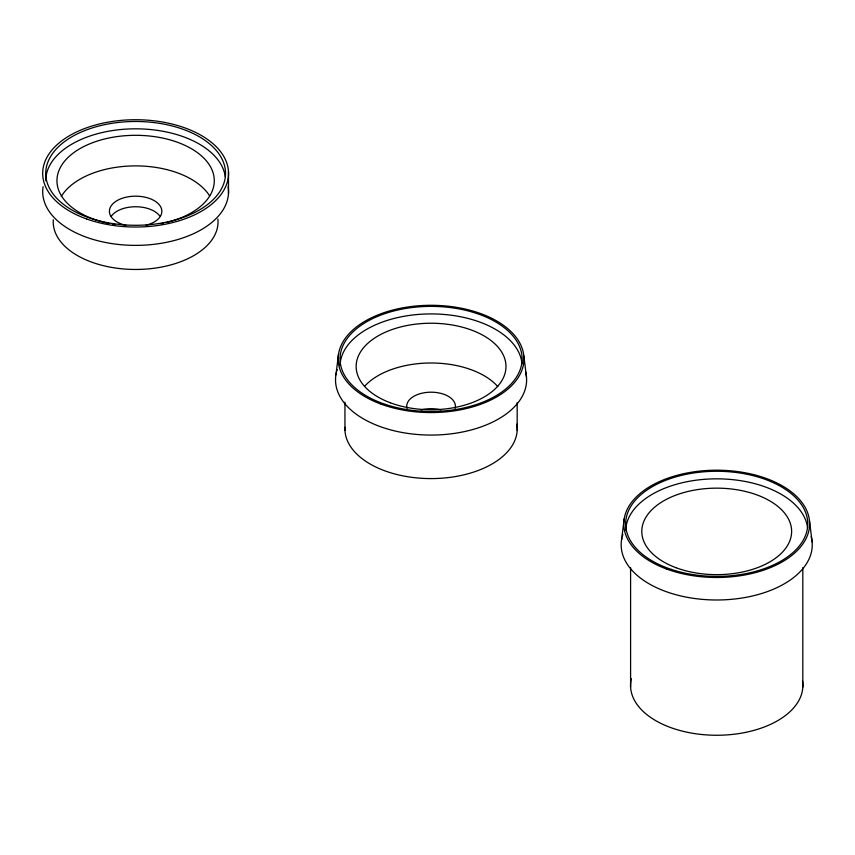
<?xml version="1.0" encoding="UTF-8"?>
<svg xmlns="http://www.w3.org/2000/svg" width="855" height="855" viewBox="0 0 855 855"><rect width="100%" height="100%" fill="white"/><g stroke="black" fill="none" stroke-linecap="round" stroke-linejoin="round"><path stroke-width="1.28" d="M335.93 374.843L338.548 354.002M621.574 539.762L624.193 518.921M809.503 521.005L812.122 541.91M523.859 356.086L526.477 376.991M802.824 567.624L802.824 687.078M630.595 567.624L630.595 687.078M517.179 402.63L517.179 430.407M344.95 402.16L344.95 430.407M228.488 171.695L228.488 193.422M228.125 186.689A92.917 53.641 0 0 1 135.624 245.374A92.917 53.641 0 0 1 43.113 186.689M45.721 180.726A89.903 51.909 0 0 1 132.087 128.859A89.903 51.909 0 0 1 225.25 176.654M108.97 223.454A78.66 45.411 0 0 1 71.499 154.413A78.66 45.411 0 0 1 196.757 152.147A78.66 45.411 0 0 1 166.864 222.407M163.433 223.208A78.66 45.411 0 0 1 161.103 223.689M114.869 224.534A78.66 45.411 0 0 1 112.486 224.128M217.886 219.062A82.411 47.581 0 0 1 136.223 269.464A82.411 47.581 0 0 1 53.299 219.746M111.225 216.336A26.216 15.134 0 0 1 135.165 206.75A26.216 15.134 0 0 1 159.671 215.855M126.006 225.389A26.216 15.134 0 0 1 114.549 202.304A26.216 15.134 0 0 1 156.144 201.887A26.216 15.134 0 0 1 146.077 225.196M61.282 196.468A78.66 45.411 0 0 1 135.122 165.891A78.66 45.411 0 0 1 209.635 195.923M811.181 536.609A95.536 55.158 0 0 1 717.922 599.986A95.536 55.158 0 0 1 621.906 537.987M622.344 536.235A95.536 55.158 0 0 1 622.867 534.482M625.678 530.485A91.047 52.561 0 0 1 714.331 478.853A91.047 52.561 0 0 1 807.537 527.738M802.482 680.837A86.152 49.74 0 0 1 714.908 735.247A86.152 49.74 0 0 1 631.353 678.763M525.536 371.69A95.536 55.158 0 0 1 431.508 435.067A95.536 55.158 0 0 1 336.464 372.192M336.699 371.316A95.536 55.158 0 0 1 337.223 369.563M340.034 365.566A91.047 52.561 0 0 1 429.477 313.924A91.047 52.561 0 0 1 521.988 363.738M516.837 424.166A86.152 49.74 0 0 1 433.774 478.565A86.152 49.74 0 0 1 344.95 427.286M365.01 385.84A74.919 43.252 0 0 1 431.775 362.99A74.919 43.252 0 0 1 497.781 386.567M407.023 408.444A24.346 14.054 0 0 1 431.07 392.189A24.346 14.054 0 0 1 455.117 408.444M421.162 409.887A24.346 14.054 0 0 1 440.966 409.887M86.654 218.976A92.917 53.641 0 0 0 228.488 175.072A92.917 53.641 0 0 0 91.709 126.102A92.917 53.641 0 0 0 86.654 218.976M90.673 218.335A89.903 51.909 0 0 0 225.528 173.383A89.903 51.909 0 0 0 90.673 128.432A89.903 51.909 0 0 0 90.673 218.335M666.782 569.088A92.917 53.641 0 0 0 809.535 526.188A92.917 53.641 0 0 0 673.815 476.256A92.917 53.641 0 0 0 666.782 569.088M671.186 569.366A91.047 52.561 0 0 0 807.761 523.848A91.047 52.561 0 0 0 671.186 478.319A91.047 52.561 0 0 0 671.186 569.366M675.974 567.699A74.919 43.252 0 0 0 791.527 533.616A74.919 43.252 0 0 0 682.632 492.886A74.919 43.252 0 0 0 675.974 567.699M381.138 404.169A92.917 53.641 0 0 0 523.891 361.27A92.917 53.641 0 0 0 388.17 311.348A92.917 53.641 0 0 0 381.138 404.169M385.541 404.447A91.047 52.561 0 0 0 522.106 358.929A91.047 52.561 0 0 0 385.541 313.411A91.047 52.561 0 0 0 385.541 404.447M390.329 402.78A74.919 43.252 0 0 0 505.882 368.708A74.919 43.252 0 0 0 396.987 327.967A74.919 43.252 0 0 0 390.329 402.78"/></g></svg>
